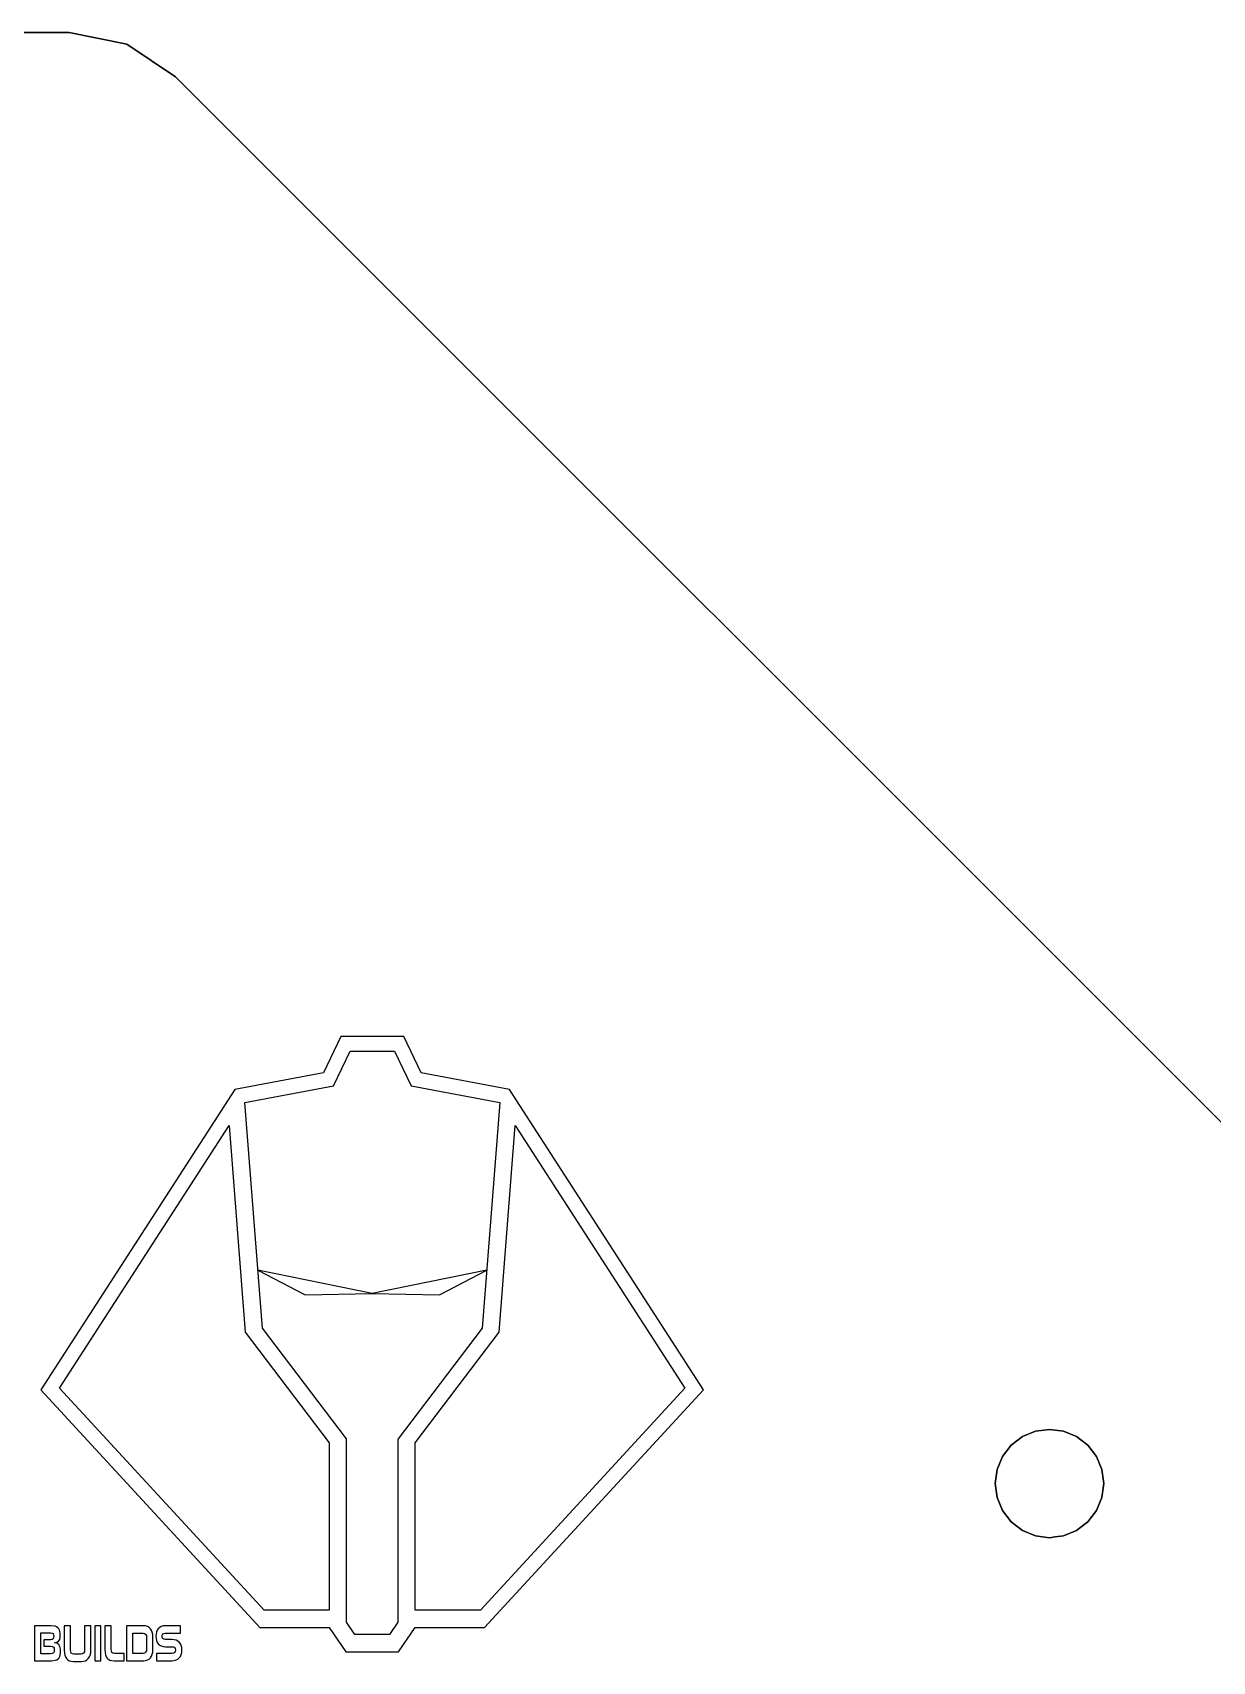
# Model space of a CAD drawing. Header units: metres. Extents: x 1388 to 2328, y 368 to 639.
# Drawn here: x 1446.9 to 1525.3, y 430.6 to 538.7 of the extents above; entities that cross this region are included whole.
import ezdxf

# ---------------------------------------------------------------- set-up
doc = ezdxf.new("R2010")
doc.units = ezdxf.units.M

msp = doc.modelspace()

# ---------------------------------------------------------------- linework, layer by layer
at = {"layer": 'Component#11'}
for p, q in [((1410.45, 538.74, 103.63), (1449.32, 538.74, 103.63)), ((1449.32, 538.74, 109.63), (1410.45, 538.74, 109.63)), ((1449.32, 538.74, 103.63), (1453.15, 537.98, 103.63)), ((1453.15, 537.98, 109.63), (1449.32, 538.74, 109.63)), ((1449.32, 538.74, 103.63), (1449.32, 538.74, 109.63)), ((1453.15, 537.98, 103.63), (1456.39, 535.81, 103.63)), ((1456.39, 535.81, 109.63), (1453.15, 537.98, 109.63)), ((1453.15, 537.98, 109.63), (1453.15, 537.98, 103.63)), ((1456.39, 535.81, 103.63), (1544.02, 448.18, 103.63)), ((1456.39, 535.81, 103.63), (1456.39, 535.81, 109.63)), ((1544.02, 448.18, 109.63), (1456.39, 535.81, 109.63)), ((1467.37, 472.07, 109.88), (1466.21, 469.66, 109.88)), ((1471.55, 472.07, 109.88), (1467.37, 472.07, 109.88)), ((1472.71, 469.66, 109.88), (1471.55, 472.07, 109.88)), ((1466.88, 468.79, 109.88), (1467.99, 471.09, 109.88)), ((1467.99, 471.09, 109.88), (1470.93, 471.09, 109.88)), ((1470.93, 471.09, 109.88), (1472.04, 468.79, 109.88)), ((1466.21, 469.66, 109.88), (1460.34, 468.55, 109.88)), ((1478.57, 468.55, 109.88), (1472.71, 469.66, 109.88)), ((1460.34, 468.55, 109.88), (1447.45, 448.59, 109.88)), ((1460.99, 467.67, 109.88), (1466.88, 468.79, 109.88)), ((1472.04, 468.79, 109.88), (1477.93, 467.67, 109.88)), ((1491.46, 448.59, 109.88), (1478.57, 468.55, 109.88)), ((1462.16, 452.68, 109.88), (1460.99, 467.67, 109.88)), ((1477.93, 467.67, 109.88), (1476.76, 452.68, 109.88)), ((1448.69, 448.7, 109.88), (1459.95, 466.14, 109.88)), ((1459.95, 466.14, 109.88), (1461.02, 452.43, 109.88)), ((1477.89, 452.43, 109.88), (1478.96, 466.14, 109.88)), ((1478.96, 466.14, 109.88), (1490.22, 448.7, 109.88)), ((1469.46, 454.99, 110.12), (1461.86, 456.54, 110.12)), ((1461.86, 456.54, 110.12), (1465, 454.9, 110.12)), ((1477.06, 456.54, 110.12), (1469.46, 454.99, 110.12)), ((1473.92, 454.9, 110.12), (1477.06, 456.54, 110.12)), ((1465, 454.9, 110.12), (1469.46, 454.99, 110.12)), ((1469.46, 454.99, 110.12), (1473.92, 454.9, 110.12)), ((1461.02, 452.43, 109.88), (1466.6, 445.08, 109.88)), ((1467.74, 445.33, 109.88), (1462.16, 452.68, 109.88)), ((1476.76, 452.68, 109.88), (1471.18, 445.33, 109.88)), ((1472.31, 445.08, 109.88), (1477.89, 452.43, 109.88)), ((1447.45, 448.59, 109.88), (1461.99, 432.8, 109.88)), ((1462.27, 433.95, 109.88), (1448.69, 448.7, 109.88)), ((1490.22, 448.7, 109.88), (1476.65, 433.95, 109.88)), ((1476.92, 432.8, 109.88), (1491.46, 448.59, 109.88)), ((1513.51, 445.85, 103.63), (1512.64, 445.49, 103.63)), ((1512.64, 445.49, 109.63), (1513.51, 445.85, 109.63)), ((1514.44, 445.97, 103.63), (1513.51, 445.85, 103.63)), ((1513.51, 445.85, 109.63), (1514.44, 445.97, 109.63)), ((1513.51, 445.85, 103.63), (1513.51, 445.85, 109.63)), ((1515.37, 445.85, 103.63), (1514.44, 445.97, 103.63)), ((1514.44, 445.97, 109.63), (1515.37, 445.85, 109.63)), ((1514.44, 445.97, 103.63), (1514.44, 445.97, 109.63)), ((1516.24, 445.49, 103.63), (1515.37, 445.85, 103.63)), ((1515.37, 445.85, 109.63), (1516.24, 445.49, 109.63)), ((1515.37, 445.85, 103.63), (1515.37, 445.85, 109.63)), ((1466.6, 445.08, 109.88), (1466.6, 433.95, 109.88)), ((1467.75, 445.31, 109.88), (1467.74, 445.33, 109.88)), ((1467.75, 433.16, 109.88), (1467.75, 445.31, 109.88)), ((1471.18, 445.33, 109.88), (1471.16, 445.31, 109.88)), ((1471.16, 445.31, 109.88), (1471.16, 433.16, 109.88)), ((1472.31, 433.95, 109.88), (1472.31, 445.08, 109.88)), ((1511.9, 444.91, 103.63), (1511.32, 444.17, 103.63)), ((1511.32, 444.17, 109.63), (1511.9, 444.91, 109.63)), ((1512.64, 445.49, 103.63), (1511.9, 444.91, 103.63)), ((1511.9, 444.91, 109.63), (1512.64, 445.49, 109.63)), ((1511.9, 444.91, 103.63), (1511.9, 444.91, 109.63)), ((1512.64, 445.49, 103.63), (1512.64, 445.49, 109.63)), ((1516.99, 444.91, 103.63), (1516.24, 445.49, 103.63)), ((1516.24, 445.49, 109.63), (1516.99, 444.91, 109.63)), ((1516.24, 445.49, 103.63), (1516.24, 445.49, 109.63)), ((1517.56, 444.17, 103.63), (1516.99, 444.91, 103.63)), ((1516.99, 444.91, 109.63), (1517.56, 444.17, 109.63)), ((1516.99, 444.91, 103.63), (1516.99, 444.91, 109.63)), ((1511.32, 444.17, 103.63), (1510.96, 443.3, 103.63)), ((1510.96, 443.3, 109.63), (1511.32, 444.17, 109.63)), ((1511.32, 444.17, 103.63), (1511.32, 444.17, 109.63)), ((1517.92, 443.3, 103.63), (1517.56, 444.17, 103.63)), ((1517.56, 444.17, 109.63), (1517.92, 443.3, 109.63)), ((1517.56, 444.17, 103.63), (1517.56, 444.17, 109.63)), ((1510.96, 443.3, 103.63), (1510.84, 442.37, 103.63)), ((1510.84, 442.37, 109.63), (1510.96, 443.3, 109.63)), ((1510.96, 443.3, 103.63), (1510.96, 443.3, 109.63)), ((1518.04, 442.37, 103.63), (1517.92, 443.3, 103.63)), ((1517.92, 443.3, 109.63), (1518.04, 442.37, 109.63)), ((1517.92, 443.3, 103.63), (1517.92, 443.3, 109.63)), ((1510.84, 442.37, 103.63), (1510.96, 441.44, 103.63)), ((1510.96, 441.44, 109.63), (1510.84, 442.37, 109.63)), ((1510.84, 442.37, 103.63), (1510.84, 442.37, 109.63)), ((1510.96, 441.44, 103.63), (1511.32, 440.57, 103.63)), ((1511.32, 440.57, 109.63), (1510.96, 441.44, 109.63)), ((1510.96, 441.44, 109.63), (1510.96, 441.44, 103.63)), ((1517.56, 440.57, 103.63), (1517.92, 441.44, 103.63)), ((1517.92, 441.44, 109.63), (1517.56, 440.57, 109.63)), ((1517.92, 441.44, 103.63), (1518.04, 442.37, 103.63)), ((1518.04, 442.37, 109.63), (1517.92, 441.44, 109.63)), ((1517.92, 441.44, 103.63), (1517.92, 441.44, 109.63)), ((1518.04, 442.37, 103.63), (1518.04, 442.37, 109.63)), ((1511.32, 440.57, 103.63), (1511.9, 439.82, 103.63)), ((1511.9, 439.82, 109.63), (1511.32, 440.57, 109.63)), ((1511.32, 440.57, 103.63), (1511.32, 440.57, 109.63)), ((1516.99, 439.82, 103.63), (1517.56, 440.57, 103.63)), ((1517.56, 440.57, 109.63), (1516.99, 439.82, 109.63)), ((1517.56, 440.57, 103.63), (1517.56, 440.57, 109.63)), ((1511.9, 439.82, 103.63), (1512.64, 439.25, 103.63)), ((1512.64, 439.25, 109.63), (1511.9, 439.82, 109.63)), ((1511.9, 439.82, 103.63), (1511.9, 439.82, 109.63)), ((1512.64, 439.25, 103.63), (1513.51, 438.89, 103.63)), ((1513.51, 438.89, 109.63), (1512.64, 439.25, 109.63)), ((1512.64, 439.25, 103.63), (1512.64, 439.25, 109.63)), ((1515.37, 438.89, 103.63), (1516.24, 439.25, 103.63)), ((1516.24, 439.25, 109.63), (1515.37, 438.89, 109.63)), ((1516.24, 439.25, 103.63), (1516.43, 439.4, 103.63)), ((1516.43, 439.4, 109.63), (1516.24, 439.25, 109.63)), ((1516.24, 439.25, 103.63), (1516.24, 439.25, 109.63)), ((1516.43, 439.4, 103.63), (1516.99, 439.82, 103.63)), ((1516.99, 439.82, 109.63), (1516.43, 439.4, 109.63)), ((1516.43, 439.4, 103.63), (1516.43, 439.4, 109.63)), ((1516.99, 439.82, 103.63), (1516.99, 439.82, 109.63)), ((1513.51, 438.89, 103.63), (1514.44, 438.77, 103.63)), ((1514.44, 438.77, 109.63), (1513.51, 438.89, 109.63)), ((1513.51, 438.89, 103.63), (1513.51, 438.89, 109.63)), ((1514.44, 438.77, 103.63), (1514.82, 438.82, 103.63)), ((1514.82, 438.82, 109.63), (1514.44, 438.77, 109.63)), ((1514.44, 438.77, 103.63), (1514.44, 438.77, 109.63)), ((1514.82, 438.82, 103.63), (1515.37, 438.89, 103.63)), ((1515.37, 438.89, 109.63), (1514.82, 438.82, 109.63)), ((1514.82, 438.82, 103.63), (1514.82, 438.82, 109.63)), ((1515.37, 438.89, 103.63), (1515.37, 438.89, 109.63)), ((1463.93, 433.95, 109.88), (1462.27, 433.95, 109.88)), ((1466.22, 433.95, 109.88), (1463.93, 433.95, 109.88)), ((1466.6, 433.95, 109.88), (1466.22, 433.95, 109.88)), ((1476.65, 433.95, 109.88), (1472.31, 433.95, 109.88)), ((1448.14, 432.92, 109.88), (1447.03, 432.92, 109.88)), ((1447.03, 432.92, 109.88), (1447.03, 430.6, 109.88)), ((1448.39, 432.89, 109.88), (1448.14, 432.92, 109.88)), ((1448.49, 432.85, 109.88), (1448.39, 432.89, 109.88)), ((1448.58, 432.79, 109.88), (1448.49, 432.85, 109.88)), ((1448.64, 432.72, 109.88), (1448.58, 432.79, 109.88)), ((1449, 432.92, 109.88), (1449, 431.28, 109.88)), ((1449.41, 432.92, 109.88), (1449, 432.92, 109.88)), ((1449.41, 431.32, 109.88), (1449.41, 432.92, 109.88)), ((1450.35, 432.92, 109.88), (1450.35, 431.32, 109.88)), ((1450.77, 432.92, 109.88), (1450.35, 432.92, 109.88)), ((1450.77, 431.28, 109.88), (1450.77, 432.92, 109.88)), ((1451.44, 432.92, 109.88), (1451.03, 432.92, 109.88)), ((1451.03, 432.92, 109.88), (1451.03, 430.6, 109.88)), ((1451.44, 430.6, 109.88), (1451.44, 432.92, 109.88)), ((1451.7, 432.92, 109.88), (1451.7, 431.33, 109.88)), ((1452.12, 432.92, 109.88), (1451.7, 432.92, 109.88)), ((1452.12, 431.36, 109.88), (1452.12, 432.92, 109.88)), ((1453.14, 432.92, 109.88), (1453.14, 430.6, 109.88)), ((1454.28, 432.92, 109.88), (1453.14, 432.92, 109.88)), ((1454.41, 432.91, 109.88), (1454.28, 432.92, 109.88)), ((1454.53, 432.87, 109.88), (1454.41, 432.91, 109.88)), ((1454.64, 432.81, 109.88), (1454.53, 432.87, 109.88)), ((1454.73, 432.73, 109.88), (1454.64, 432.81, 109.88)), ((1455.35, 432.81, 109.88), (1455.25, 432.73, 109.88)), ((1455.45, 432.87, 109.88), (1455.35, 432.81, 109.88)), ((1455.58, 432.91, 109.88), (1455.45, 432.87, 109.88)), ((1455.72, 432.92, 109.88), (1455.58, 432.91, 109.88)), ((1456.73, 432.92, 109.88), (1455.72, 432.92, 109.88)), ((1456.73, 432.43, 109.88), (1456.73, 432.92, 109.88)), ((1461.99, 432.8, 109.88), (1466.6, 432.8, 109.88)), ((1466.6, 432.8, 109.88), (1467.71, 431.2, 109.88)), ((1468.31, 432.35, 109.88), (1467.75, 433.16, 109.88)), ((1471.16, 433.16, 109.88), (1470.6, 432.35, 109.88)), ((1471.21, 431.2, 109.88), (1472.31, 432.8, 109.88)), ((1472.31, 432.8, 109.88), (1476.92, 432.8, 109.88)), ((1447.44, 432.45, 109.88), (1448.08, 432.45, 109.88)), ((1447.44, 431.07, 109.88), (1447.44, 432.45, 109.88)), ((1448.08, 432, 109.88), (1447.64, 432, 109.88)), ((1447.64, 432, 109.88), (1447.64, 431.57, 109.88)), ((1448.08, 432.45, 109.88), (1448.19, 432.44, 109.88)), ((1448.19, 432.01, 109.88), (1448.08, 432, 109.88)), ((1448.19, 432.44, 109.88), (1448.27, 432.4, 109.88)), ((1448.27, 432.05, 109.88), (1448.19, 432.01, 109.88)), ((1448.27, 432.4, 109.88), (1448.3, 432.33, 109.88)), ((1448.3, 432.12, 109.88), (1448.27, 432.05, 109.88)), ((1448.3, 432.33, 109.88), (1448.32, 432.22, 109.88)), ((1448.32, 432.22, 109.88), (1448.3, 432.12, 109.88)), ((1448.35, 431.8, 109.88), (1448.5, 431.83, 109.88)), ((1448.52, 431.77, 109.88), (1448.35, 431.8, 109.88)), ((1448.5, 431.83, 109.88), (1448.62, 431.91, 109.88)), ((1448.64, 431.68, 109.88), (1448.52, 431.77, 109.88)), ((1448.62, 431.91, 109.88), (1448.7, 432.02, 109.88)), ((1448.69, 432.64, 109.88), (1448.64, 432.72, 109.88)), ((1448.72, 431.55, 109.88), (1448.64, 431.68, 109.88)), ((1448.72, 432.54, 109.88), (1448.69, 432.64, 109.88)), ((1448.7, 432.02, 109.88), (1448.73, 432.17, 109.88)), ((1448.73, 432.42, 109.88), (1448.72, 432.54, 109.88)), ((1448.73, 432.17, 109.88), (1448.73, 432.42, 109.88)), ((1453.55, 432.43, 109.88), (1454.24, 432.43, 109.88)), ((1453.55, 431.09, 109.88), (1453.55, 432.43, 109.88)), ((1454.24, 432.43, 109.88), (1454.34, 432.42, 109.88)), ((1454.34, 432.42, 109.88), (1454.41, 432.36, 109.88)), ((1454.41, 432.36, 109.88), (1454.46, 432.27, 109.88)), ((1454.46, 432.27, 109.88), (1454.47, 432.15, 109.88)), ((1454.47, 432.15, 109.88), (1454.47, 431.37, 109.88)), ((1454.8, 432.62, 109.88), (1454.73, 432.73, 109.88)), ((1454.85, 432.5, 109.88), (1454.8, 432.62, 109.88)), ((1454.88, 432.35, 109.88), (1454.85, 432.5, 109.88)), ((1454.89, 432.19, 109.88), (1454.88, 432.35, 109.88)), ((1454.89, 431.33, 109.88), (1454.89, 432.19, 109.88)), ((1455.1, 432.38, 109.88), (1455.08, 432.22, 109.88)), ((1455.08, 432.22, 109.88), (1455.1, 432.07, 109.88)), ((1455.13, 432.51, 109.88), (1455.1, 432.38, 109.88)), ((1455.1, 432.07, 109.88), (1455.13, 431.94, 109.88)), ((1455.18, 432.63, 109.88), (1455.13, 432.51, 109.88)), ((1455.13, 431.94, 109.88), (1455.18, 431.82, 109.88)), ((1455.25, 432.73, 109.88), (1455.18, 432.63, 109.88)), ((1455.18, 431.82, 109.88), (1455.25, 431.72, 109.88)), ((1455.25, 431.72, 109.88), (1455.35, 431.63, 109.88)), ((1455.5, 432.22, 109.88), (1455.51, 432.31, 109.88)), ((1455.51, 432.13, 109.88), (1455.5, 432.22, 109.88)), ((1455.51, 432.31, 109.88), (1455.55, 432.38, 109.88)), ((1455.55, 432.07, 109.88), (1455.51, 432.13, 109.88)), ((1455.55, 432.38, 109.88), (1455.62, 432.42, 109.88)), ((1455.62, 432.03, 109.88), (1455.55, 432.07, 109.88)), ((1455.62, 432.42, 109.88), (1455.71, 432.43, 109.88)), ((1455.71, 432.02, 109.88), (1455.62, 432.03, 109.88)), ((1455.71, 432.43, 109.88), (1456.73, 432.43, 109.88)), ((1456.15, 432.02, 109.88), (1455.71, 432.02, 109.88)), ((1456.3, 432, 109.88), (1456.15, 432.02, 109.88)), ((1456.43, 431.97, 109.88), (1456.3, 432, 109.88)), ((1456.54, 431.91, 109.88), (1456.43, 431.97, 109.88)), ((1456.64, 431.83, 109.88), (1456.54, 431.91, 109.88)), ((1456.72, 431.73, 109.88), (1456.64, 431.83, 109.88)), ((1456.77, 431.61, 109.88), (1456.72, 431.73, 109.88)), ((1470.6, 432.35, 109.88), (1468.31, 432.35, 109.88)), ((1447.03, 430.6, 109.88), (1448.16, 430.6, 109.88)), ((1448.1, 431.07, 109.88), (1447.44, 431.07, 109.88)), ((1447.64, 431.57, 109.88), (1448.1, 431.57, 109.88)), ((1448.1, 431.57, 109.88), (1448.21, 431.55, 109.88)), ((1448.21, 431.09, 109.88), (1448.1, 431.07, 109.88)), ((1448.16, 430.6, 109.88), (1448.41, 430.63, 109.88)), ((1448.21, 431.55, 109.88), (1448.29, 431.51, 109.88)), ((1448.29, 431.13, 109.88), (1448.21, 431.09, 109.88)), ((1448.29, 431.51, 109.88), (1448.33, 431.44, 109.88)), ((1448.33, 431.21, 109.88), (1448.29, 431.13, 109.88)), ((1448.33, 431.44, 109.88), (1448.34, 431.32, 109.88)), ((1448.34, 431.32, 109.88), (1448.33, 431.21, 109.88)), ((1448.41, 430.63, 109.88), (1448.51, 430.67, 109.88)), ((1448.51, 430.67, 109.88), (1448.6, 430.73, 109.88)), ((1448.6, 430.73, 109.88), (1448.66, 430.8, 109.88)), ((1448.66, 430.8, 109.88), (1448.71, 430.89, 109.88)), ((1448.71, 430.89, 109.88), (1448.74, 430.99, 109.88)), ((1448.75, 431.37, 109.88), (1448.72, 431.55, 109.88)), ((1448.74, 430.99, 109.88), (1448.75, 431.1, 109.88)), ((1448.75, 431.1, 109.88), (1448.75, 431.37, 109.88)), ((1449, 431.28, 109.88), (1449.01, 431.12, 109.88)), ((1449.01, 431.12, 109.88), (1449.04, 430.98, 109.88)), ((1449.04, 430.98, 109.88), (1449.09, 430.86, 109.88)), ((1449.09, 430.86, 109.88), (1449.16, 430.75, 109.88)), ((1449.16, 430.75, 109.88), (1449.25, 430.66, 109.88)), ((1449.25, 430.66, 109.88), (1449.35, 430.6, 109.88)), ((1449.35, 430.6, 109.88), (1449.47, 430.57, 109.88)), ((1449.43, 431.2, 109.88), (1449.41, 431.32, 109.88)), ((1449.47, 431.11, 109.88), (1449.43, 431.2, 109.88)), ((1449.55, 431.06, 109.88), (1449.47, 431.11, 109.88)), ((1449.65, 431.04, 109.88), (1449.55, 431.06, 109.88)), ((1450.11, 431.04, 109.88), (1449.65, 431.04, 109.88)), ((1450.22, 431.06, 109.88), (1450.11, 431.04, 109.88)), ((1450.29, 431.11, 109.88), (1450.22, 431.06, 109.88)), ((1450.34, 431.2, 109.88), (1450.29, 431.11, 109.88)), ((1450.29, 430.57, 109.88), (1450.41, 430.6, 109.88)), ((1450.35, 431.32, 109.88), (1450.34, 431.2, 109.88)), ((1450.41, 430.6, 109.88), (1450.51, 430.66, 109.88)), ((1450.51, 430.66, 109.88), (1450.6, 430.75, 109.88)), ((1450.6, 430.75, 109.88), (1450.68, 430.86, 109.88)), ((1450.68, 430.86, 109.88), (1450.73, 430.98, 109.88)), ((1450.73, 430.98, 109.88), (1450.76, 431.12, 109.88)), ((1450.76, 431.12, 109.88), (1450.77, 431.28, 109.88)), ((1451.03, 430.6, 109.88), (1451.44, 430.6, 109.88)), ((1451.7, 431.33, 109.88), (1451.71, 431.15, 109.88)), ((1451.71, 431.15, 109.88), (1451.74, 430.99, 109.88)), ((1451.74, 430.99, 109.88), (1451.78, 430.87, 109.88)), ((1451.78, 430.87, 109.88), (1451.85, 430.77, 109.88)), ((1451.85, 430.77, 109.88), (1451.93, 430.7, 109.88)), ((1451.93, 430.7, 109.88), (1452.04, 430.64, 109.88)), ((1452.04, 430.64, 109.88), (1452.17, 430.61, 109.88)), ((1452.13, 431.23, 109.88), (1452.12, 431.36, 109.88)), ((1452.17, 431.15, 109.88), (1452.13, 431.23, 109.88)), ((1452.24, 431.1, 109.88), (1452.17, 431.15, 109.88)), ((1452.17, 430.61, 109.88), (1452.32, 430.6, 109.88)), ((1452.35, 431.09, 109.88), (1452.24, 431.1, 109.88)), ((1452.32, 430.6, 109.88), (1452.98, 430.6, 109.88)), ((1452.98, 431.09, 109.88), (1452.35, 431.09, 109.88)), ((1452.98, 430.6, 109.88), (1452.98, 431.09, 109.88)), ((1453.14, 430.6, 109.88), (1454.28, 430.6, 109.88)), ((1454.24, 431.09, 109.88), (1453.55, 431.09, 109.88)), ((1454.34, 431.11, 109.88), (1454.24, 431.09, 109.88)), ((1454.28, 430.6, 109.88), (1454.41, 430.61, 109.88)), ((1454.41, 431.16, 109.88), (1454.34, 431.11, 109.88)), ((1454.46, 431.25, 109.88), (1454.41, 431.16, 109.88)), ((1454.41, 430.61, 109.88), (1454.53, 430.65, 109.88)), ((1454.47, 431.37, 109.88), (1454.46, 431.25, 109.88)), ((1454.53, 430.65, 109.88), (1454.64, 430.71, 109.88)), ((1454.64, 430.71, 109.88), (1454.73, 430.8, 109.88)), ((1454.73, 430.8, 109.88), (1454.8, 430.9, 109.88)), ((1454.8, 430.9, 109.88), (1454.85, 431.03, 109.88)), ((1454.85, 431.03, 109.88), (1454.88, 431.17, 109.88)), ((1454.88, 431.17, 109.88), (1454.89, 431.33, 109.88)), ((1456.16, 431.09, 109.88), (1455.12, 431.09, 109.88)), ((1455.12, 431.09, 109.88), (1455.12, 430.6, 109.88)), ((1455.12, 430.6, 109.88), (1456.15, 430.6, 109.88)), ((1455.35, 431.63, 109.88), (1455.45, 431.58, 109.88)), ((1455.45, 431.58, 109.88), (1455.58, 431.54, 109.88)), ((1455.58, 431.54, 109.88), (1455.72, 431.53, 109.88)), ((1455.72, 431.53, 109.88), (1456.16, 431.53, 109.88)), ((1456.15, 430.6, 109.88), (1456.3, 430.61, 109.88)), ((1456.16, 431.53, 109.88), (1456.26, 431.52, 109.88)), ((1456.26, 431.1, 109.88), (1456.16, 431.09, 109.88)), ((1456.26, 431.52, 109.88), (1456.34, 431.47, 109.88)), ((1456.34, 431.15, 109.88), (1456.26, 431.1, 109.88)), ((1456.3, 430.61, 109.88), (1456.43, 430.65, 109.88)), ((1456.34, 431.47, 109.88), (1456.38, 431.41, 109.88)), ((1456.38, 431.21, 109.88), (1456.34, 431.15, 109.88)), ((1456.38, 431.41, 109.88), (1456.4, 431.31, 109.88)), ((1456.4, 431.31, 109.88), (1456.38, 431.21, 109.88)), ((1456.43, 430.65, 109.88), (1456.54, 430.71, 109.88)), ((1456.54, 430.71, 109.88), (1456.64, 430.79, 109.88)), ((1456.64, 430.79, 109.88), (1456.72, 430.89, 109.88)), ((1456.72, 430.89, 109.88), (1456.77, 431.01, 109.88)), ((1456.81, 431.47, 109.88), (1456.77, 431.61, 109.88)), ((1456.77, 431.01, 109.88), (1456.81, 431.15, 109.88)), ((1456.82, 431.31, 109.88), (1456.81, 431.47, 109.88)), ((1456.81, 431.15, 109.88), (1456.82, 431.31, 109.88)), ((1467.71, 431.2, 109.88), (1471.21, 431.2, 109.88)), ((1449.47, 430.57, 109.88), (1449.61, 430.56, 109.88)), ((1449.61, 430.56, 109.88), (1450.15, 430.56, 109.88)), ((1450.15, 430.56, 109.88), (1450.29, 430.57, 109.88))]:
    msp.add_line(p, q, dxfattribs=at)

doc.saveas('drawing.dxf')
